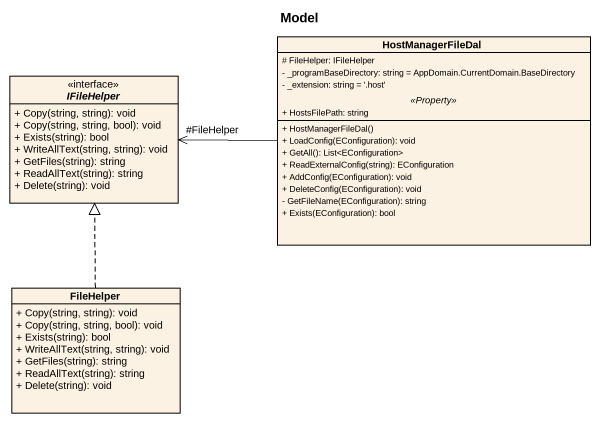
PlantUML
@startuml
title Model
hide circle
hide empty members
skinparam classAttributeIconSize 0
class HostManagerFileDal {
  # FileHelper: IFileHelper
  - _programBaseDirectory: string = AppDomain.CurrentDomain.BaseDirectory
  - _extension: string = '.host'
  .. <<Property>> ..
  + HostsFilePath: string
  --
  + HostManagerFileDal()
  + LoadConfig(EConfiguration): void
  + GetAll(): List<EConfiguration>
  + ReadExternalConfig(string): EConfiguration
  + AddConfig(EConfiguration): void
  + DeleteConfig(EConfiguration): void
  - GetFileName(EConfiguration): string
  + Exists(EConfiguration): bool
}
interface IFileHelper <<interface>> {
  + Copy(string, string): void
  + Copy(string, string, bool): void
  + Exists(string): bool
  + WriteAllText(string, string): void
  + GetFiles(string): string
  + ReadAllText(string): string
  + Delete(string): void
}
class FileHelper {
  + Copy(string, string): void
  + Copy(string, string, bool): void
  + Exists(string): bool
  + WriteAllText(string, string): void
  + GetFiles(string): string
  + ReadAllText(string): string
  + Delete(string): void
}
HostManagerFileDal -left-> "#FileHelper" IFileHelper
FileHelper .up.|> IFileHelper
@enduml
